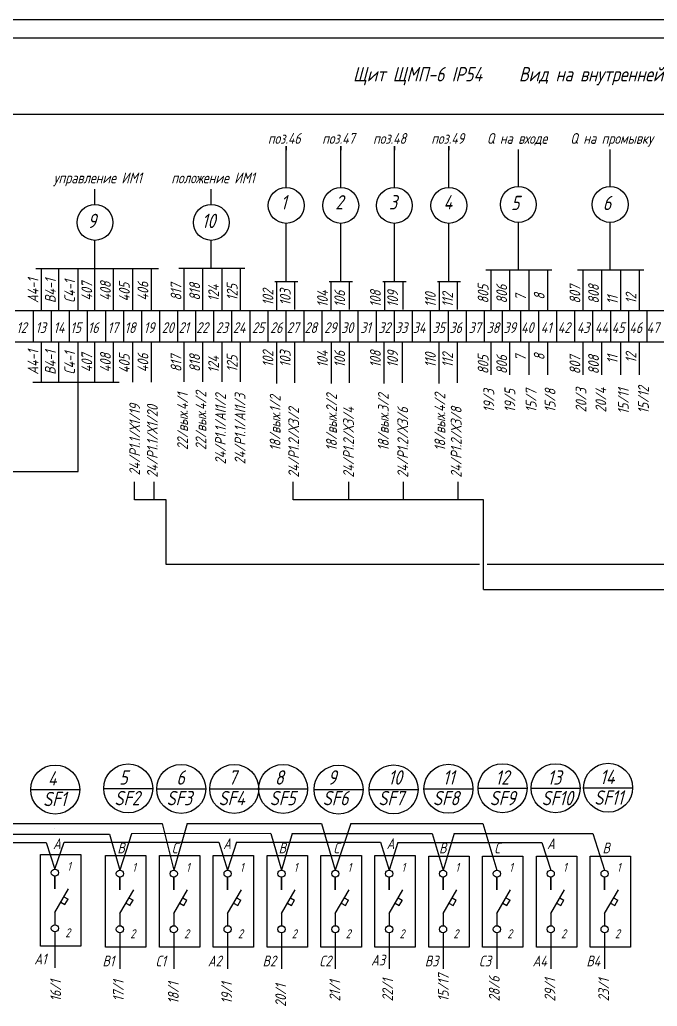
# Model space of a CAD drawing. Header units: millimetres. Extents: x 2155 to 4370, y 1157 to 1761.
# Drawn here: x 3701.7 to 3879.3, y 1486.3 to 1761.2 of the extents above; entities that cross this region are included whole.
import ezdxf

# ---------------------------------------------------------------- set-up
doc = ezdxf.new("R2010")
doc.units = ezdxf.units.MM
doc.layers.add('АСУТП', color=7, linetype='Continuous')
doc.layers.add('ссылки', color=7, linetype='Continuous')
doc.styles.add('GOST тип А', font='GOST_A.TTF', dxfattribs={"oblique": 15})
doc.styles.add('ROMANC', font='GOST_A.TTF', dxfattribs={"oblique": 15, "height": 3})
doc.styles.get("Standard").update_dxf_attribs({"font": 'GOST_A.TTF', "width": 0.8, "oblique": 15, "height": 3})

msp = doc.modelspace()

# ---------------------------------------------------------------- linework, layer by layer
at = {"color": 7}
for p, q in [((4370.023, 1761.1508), (3529.023, 1761.1508)), ((3775.9618, 1725.8843), (3775.9618, 1724.8259)), ((3791.1443, 1725.8843), (3791.1443, 1724.8259)), ((3806.0915, 1725.8843), (3806.0915, 1724.8259)), ((3821.2741, 1725.8843), (3821.2741, 1724.8259)), ((3722.7015, 1691.8387, -124.479), (3722.7015, 1695.0396, -124.479)), ((3755.0967, 1691.8387, -124.479), (3755.0967, 1695.0396, -124.479)), ((3840.6218, 1691.4882, -124.479), (3840.6218, 1694.6138, -124.479)), ((3866.1939, 1691.4882, -124.479), (3866.1939, 1694.6138, -124.479)), ((3707.8346, 1680.1288, -124.479), (3707.8346, 1691.6766, -124.479)), ((3712.6718, 1680.1288, -124.479), (3712.6718, 1691.9187, -124.479)), ((3718.0366, 1680.1288, -124.479), (3718.0366, 1691.9187, -124.479)), ((3722.7015, 1680.1288, -124.479), (3722.7015, 1691.8387, -124.479)), ((3727.8846, 1680.1288, -124.479), (3727.8846, 1691.8387, -124.479)), ((3733.2405, 1680.1288, -124.479), (3733.2405, 1691.8387, -124.479)), ((3738.4236, 1680.1288, -124.479), (3738.4236, 1691.8387, -124.479)), ((3747.5539, 1680.1288, -124.479), (3747.5539, 1691.8387, -124.479)), ((3752.737, 1680.1288, -124.479), (3752.737, 1691.8387, -124.479)), ((3758.0929, 1680.1288, -124.479), (3758.0929, 1691.8387, -124.479)), ((3763.2761, 1680.1288, -124.479), (3763.2761, 1691.8387, -124.479)), ((3833.079, 1680.1288, -124.479), (3833.079, 1691.4129, -124.479)), ((3838.2622, 1680.1288, -124.479), (3838.2622, 1691.4129, -124.479)), ((3843.6181, 1680.1288, -124.479), (3843.6181, 1691.4129, -124.479)), ((3848.8012, 1680.1288, -124.479), (3848.8012, 1691.4129, -124.479)), ((3858.6511, 1680.1288, -124.479), (3858.6511, 1691.4129, -124.479)), ((3863.8342, 1680.1288, -124.479), (3863.8342, 1691.4129, -124.479)), ((3869.1901, 1680.1288, -124.479), (3869.1901, 1691.4129, -124.479)), ((3874.3733, 1680.1288, -124.479), (3874.3733, 1691.4129, -124.479)), ((3773.3413, 1680.2254, -124.479), (3773.3413, 1688.2356, -124.479)), ((3778.3934, 1680.3779, -248.958), (3778.3934, 1688.2356, -248.958)), ((3788.5239, 1680.2254, -124.479), (3788.5239, 1688.2356, -124.479)), ((3793.576, 1680.3779, -248.958), (3793.576, 1688.2356, -248.958)), ((3803.471, 1680.2254, -124.479), (3803.471, 1688.2356, -124.479)), ((3808.5231, 1680.3779, -248.958), (3808.5231, 1688.2356, -248.958)), ((3818.6536, 1680.2254, -124.479), (3818.6536, 1688.2356, -124.479)), ((3823.7057, 1680.3779, -248.958), (3823.7057, 1688.2356, -248.958)), ((3700.4529, 1680.1288, -124.479), (4047.791, 1680.1288, -124.479)), ((3705.479, 1680.1288, -124.479), (3705.479, 1671.3788, -124.479)), ((3705.479, 1680.1288, -124.479), (3705.479, 1671.3788, -124.479)), ((3705.479, 1680.1288, -124.479), (3705.479, 1671.3788, -124.479)), ((3705.479, 1680.1288, -124.479), (3705.479, 1671.3788, -124.479)), ((3710.5052, 1680.1288, -124.479), (3710.5052, 1671.3788, -124.479)), ((3710.5052, 1680.1288, -124.479), (3710.5052, 1671.3788, -124.479)), ((3710.5052, 1680.1288, -124.479), (3710.5052, 1671.3788, -124.479)), ((3710.5052, 1680.1288, -124.479), (3710.5052, 1671.3788, -124.479)), ((3710.5052, 1680.1288, -124.479), (3710.5052, 1671.3788, -124.479)), ((3715.5313, 1680.1288, -124.479), (3715.5313, 1671.3788, -124.479)), ((3720.5575, 1680.1288, -124.479), (3720.5575, 1671.3788, -124.479)), ((3725.5836, 1680.1288, -124.479), (3725.5836, 1671.3788, -124.479)), ((3725.5836, 1680.1288, -124.479), (3725.5836, 1671.3788, -124.479)), ((3730.6098, 1680.1288, -124.479), (3730.6098, 1671.3788, -124.479)), ((3730.6098, 1680.1288, -124.479), (3730.6098, 1671.3788, -124.479)), ((3730.6098, 1680.1288, -124.479), (3730.6098, 1671.3788, -124.479)), ((3730.6098, 1680.1288, -124.479), (3730.6098, 1671.3788, -124.479)), ((3735.6359, 1680.1288, -124.479), (3735.6359, 1671.3788, -124.479)), ((3735.6359, 1680.1288, -124.479), (3735.6359, 1671.3788, -124.479)), ((3735.6359, 1680.1288, -124.479), (3735.6359, 1671.3788, -124.479)), ((3735.6359, 1680.1288, -124.479), (3735.6359, 1671.3788, -124.479)), ((3740.6621, 1680.1288, -124.479), (3740.6621, 1671.3788, -124.479)), ((3740.6621, 1680.1288, -124.479), (3740.6621, 1671.3788, -124.479)), ((3740.6621, 1680.1288, -124.479), (3740.6621, 1671.3788, -124.479)), ((3740.6621, 1680.1288, -124.479), (3740.6621, 1671.3788, -124.479)), ((3740.6621, 1680.1288, -124.479), (3740.6621, 1671.3788, -124.479)), ((3745.6882, 1680.1288, -124.479), (3745.6882, 1671.3788, -124.479)), ((3750.7144, 1680.1288, -124.479), (3750.7144, 1671.3788, -124.479)), ((3755.7405, 1680.1288, -124.479), (3755.7405, 1671.3788, -124.479)), ((3755.7405, 1680.1288, -124.479), (3755.7405, 1671.3788, -124.479)), ((3760.7667, 1680.1288, -124.479), (3760.7667, 1671.3788, -124.479)), ((3760.7667, 1680.1288, -124.479), (3760.7667, 1671.3788, -124.479)), ((3760.7667, 1680.1288, -124.479), (3760.7667, 1671.3788, -124.479)), ((3760.7667, 1680.1288, -124.479), (3760.7667, 1671.3788, -124.479)), ((3765.7928, 1680.1288, -124.479), (3765.7928, 1671.3788, -124.479)), ((3765.7928, 1680.1288, -124.479), (3765.7928, 1671.3788, -124.479)), ((3765.7928, 1680.1288, -124.479), (3765.7928, 1671.3788, -124.479)), ((3765.7928, 1680.1288, -124.479), (3765.7928, 1671.3788, -124.479)), ((3770.819, 1680.1288, -124.479), (3770.819, 1671.3788, -124.479)), ((3770.819, 1680.1288, -124.479), (3770.819, 1671.3788, -124.479)), ((3770.819, 1680.1288, -124.479), (3770.819, 1671.3788, -124.479)), ((3770.819, 1680.1288, -124.479), (3770.819, 1671.3788, -124.479)), ((3770.819, 1680.1288, -124.479), (3770.819, 1671.3788, -124.479)), ((3775.8451, 1680.1288, -124.479), (3775.8451, 1671.3788, -124.479)), ((3780.8713, 1680.1288, -124.479), (3780.8713, 1671.3788, -124.479)), ((3785.8974, 1680.1288, -124.479), (3785.8974, 1671.3788, -124.479)), ((3785.8974, 1680.1288, -124.479), (3785.8974, 1671.3788, -124.479)), ((3790.9236, 1680.1288, -124.479), (3790.9236, 1671.3788, -124.479)), ((3790.9236, 1680.1288, -124.479), (3790.9236, 1671.3788, -124.479)), ((3790.9236, 1680.1288, -124.479), (3790.9236, 1671.3788, -124.479)), ((3790.9236, 1680.1288, -124.479), (3790.9236, 1671.3788, -124.479)), ((3795.9497, 1680.1288, -124.479), (3795.9497, 1671.3788, -124.479)), ((3795.9497, 1680.1288, -124.479), (3795.9497, 1671.3788, -124.479)), ((3795.9497, 1680.1288, -124.479), (3795.9497, 1671.3788, -124.479)), ((3795.9497, 1680.1288, -124.479), (3795.9497, 1671.3788, -124.479)), ((3800.9759, 1680.1288, -124.479), (3800.9759, 1671.3788, -124.479)), ((3800.9759, 1680.1288, -124.479), (3800.9759, 1671.3788, -124.479)), ((3800.9759, 1680.1288, -124.479), (3800.9759, 1671.3788, -124.479)), ((3800.9759, 1680.1288, -124.479), (3800.9759, 1671.3788, -124.479)), ((3800.9759, 1680.1288, -124.479), (3800.9759, 1671.3788, -124.479)), ((3806.002, 1680.1288, -124.479), (3806.002, 1671.3788, -124.479)), ((3811.0282, 1680.1288, -124.479), (3811.0282, 1671.3788, -124.479)), ((3816.0543, 1680.1288, -124.479), (3816.0543, 1671.3788, -124.479)), ((3816.0543, 1680.1288, -124.479), (3816.0543, 1671.3788, -124.479)), ((3821.0805, 1680.1288, -124.479), (3821.0805, 1671.3788, -124.479)), ((3821.0805, 1680.1288, -124.479), (3821.0805, 1671.3788, -124.479)), ((3821.0805, 1680.1288, -124.479), (3821.0805, 1671.3788, -124.479)), ((3821.0805, 1680.1288, -124.479), (3821.0805, 1671.3788, -124.479)), ((3826.1066, 1680.1288, -124.479), (3826.1066, 1671.3788, -124.479)), ((3826.1066, 1680.1288, -124.479), (3826.1066, 1671.3788, -124.479)), ((3826.1066, 1680.1288, -124.479), (3826.1066, 1671.3788, -124.479)), ((3826.1066, 1680.1288, -124.479), (3826.1066, 1671.3788, -124.479)), ((3831.1328, 1680.1288, -124.479), (3831.1328, 1671.3788, -124.479)), ((3831.1328, 1680.1288, -124.479), (3831.1328, 1671.3788, -124.479)), ((3831.1328, 1680.1288, -124.479), (3831.1328, 1671.3788, -124.479)), ((3831.1328, 1680.1288, -124.479), (3831.1328, 1671.3788, -124.479)), ((3831.1328, 1680.1288, -124.479), (3831.1328, 1671.3788, -124.479)), ((3836.1589, 1680.1288, -124.479), (3836.1589, 1671.3788, -124.479)), ((3841.1851, 1680.1288, -124.479), (3841.1851, 1671.3788, -124.479)), ((3846.2112, 1680.1288, -124.479), (3846.2112, 1671.3788, -124.479)), ((3846.2112, 1680.1288, -124.479), (3846.2112, 1671.3788, -124.479)), ((3851.2374, 1680.1288, -124.479), (3851.2374, 1671.3788, -124.479)), ((3851.2374, 1680.1288, -124.479), (3851.2374, 1671.3788, -124.479)), ((3851.2374, 1680.1288, -124.479), (3851.2374, 1671.3788, -124.479)), ((3851.2374, 1680.1288, -124.479), (3851.2374, 1671.3788, -124.479)), ((3856.2635, 1680.1288, -124.479), (3856.2635, 1671.3788, -124.479)), ((3856.2635, 1680.1288, -124.479), (3856.2635, 1671.3788, -124.479)), ((3856.2635, 1680.1288, -124.479), (3856.2635, 1671.3788, -124.479)), ((3856.2635, 1680.1288, -124.479), (3856.2635, 1671.3788, -124.479)), ((3861.2897, 1680.1288, -124.479), (3861.2897, 1671.3788, -124.479)), ((3861.2897, 1680.1288, -124.479), (3861.2897, 1671.3788, -124.479)), ((3861.2897, 1680.1288, -124.479), (3861.2897, 1671.3788, -124.479)), ((3861.2897, 1680.1288, -124.479), (3861.2897, 1671.3788, -124.479)), ((3861.2897, 1680.1288, -124.479), (3861.2897, 1671.3788, -124.479)), ((3866.3158, 1680.1288, -124.479), (3866.3158, 1671.3788, -124.479)), ((3871.342, 1680.1288, -124.479), (3871.342, 1671.3788, -124.479)), ((3876.3681, 1680.1288, -124.479), (3876.3681, 1671.3788, -124.479)), ((3876.3681, 1680.1288, -124.479), (3876.3681, 1671.3788, -124.479)), ((3700.4529, 1671.3788, -124.479), (4047.791, 1671.3788, -124.479)), ((3707.8346, 1660.1584, -124.479), (3707.8346, 1671.2803, -124.479)), ((3712.6718, 1660.1584, -124.479), (3712.6718, 1671.5225, -124.479)), ((3718.0366, 1660.1871, -124.479), (3718.0366, 1671.4712, -124.479)), ((3722.7015, 1660.1584, -124.479), (3722.7015, 1671.4425, -124.479)), ((3727.8846, 1660.1584, -124.479), (3727.8846, 1671.4425, -124.479)), ((3733.2405, 1660.1584, -124.479), (3733.2405, 1671.4425, -124.479)), ((3738.4236, 1660.1584, -124.479), (3738.4236, 1671.4425, -124.479)), ((3747.5539, 1660.2349, -124.479), (3747.5539, 1671.3788, -124.479)), ((3752.737, 1660.2349, -124.479), (3752.737, 1671.3788, -124.479)), ((3758.0929, 1660.2349, -124.479), (3758.0929, 1671.3788, -124.479)), ((3763.2761, 1660.2349, -124.479), (3763.2761, 1671.3788, -124.479)), ((3773.3413, 1659.8003, -124.479), (3773.3413, 1671.3788, -124.479)), ((3778.3934, 1659.9528, -248.958), (3778.3934, 1671.3788, -248.958)), ((3788.5327, 1659.8003, -124.479), (3788.5327, 1671.3788, -124.479)), ((3793.5847, 1659.9528, -248.958), (3793.5847, 1671.3788, -248.958)), ((3803.2694, 1659.8003, -124.479), (3803.2694, 1671.3788, -124.479)), ((3808.3215, 1659.9528, -248.958), (3808.3215, 1671.3788, -248.958)), ((3818.5813, 1659.8003, -124.479), (3818.5813, 1671.3788, -124.479)), ((3823.6334, 1659.9528, -248.958), (3823.6334, 1671.3788, -248.958)), ((3833.079, 1662.2339, -124.479), (3833.079, 1671.5189, -124.479)), ((3838.2622, 1662.2339, -124.479), (3838.2622, 1671.5189, -124.479)), ((3843.6181, 1662.2339, -124.479), (3843.6181, 1671.5189, -124.479)), ((3848.8012, 1662.2339, -124.479), (3848.8012, 1671.5189, -124.479)), ((3858.6511, 1662.2339, -124.479), (3858.6511, 1671.5189, -124.479)), ((3863.8342, 1662.2339, -124.479), (3863.8342, 1671.5189, -124.479)), ((3869.1901, 1662.2339, -124.479), (3869.1901, 1671.5189, -124.479)), ((3874.3733, 1662.2339, -124.479), (3874.3733, 1671.5189, -124.479)), ((3733.705, 1627.43), (3733.705, 1632.3733)), ((3739.1614, 1627.43), (3739.1614, 1632.3733)), ((3777.9301, 1627.43), (3777.9301, 1632.3733)), ((3793.3787, 1627.43), (3793.3787, 1632.3733)), ((3808.6292, 1627.43), (3808.6292, 1632.3733)), ((3823.8796, 1627.43), (3823.8796, 1632.3733)), ((3742.5313, 1627.43), (3733.705, 1627.43)), ((3698.1321, 1537.1747), (3720.0577, 1537.1747)), ((3720.0577, 1537.1747), (3741.3893, 1537.1747)), ((3741.3893, 1537.1747, -124.479), (3744.6436, 1524.2392, -124.479)), ((3748.3375, 1537.1747, -124.479), (3744.6436, 1524.2392, -124.479)), ((3748.3375, 1537.1747), (3785.8216, 1537.1747)), ((3785.8216, 1537.1747, -124.479), (3789.6436, 1524.2392, -124.479)), ((3793.9783, 1537.1747, -124.479), (3789.6436, 1524.2392, -124.479)), ((3793.9783, 1537.1747), (3830.731, 1537.1747)), ((3830.731, 1537.1747, -124.479), (3834.6436, 1524.2392, -124.479)), ((3691.2189, 1534.2195), (3704.5033, 1534.2195)), ((3704.5033, 1534.2195), (3726.736, 1534.2195)), ((3711.5271, 1535.7635, -124.479), (3711.5271, 1535.7635, -124.479)), ((3726.736, 1534.2195, -124.479), (3729.6436, 1524.2392, -124.479)), ((3732.8626, 1534.3768, -124.479), (3729.6436, 1524.2392, -124.479)), ((3771.6436, 1534.3927, -124.479), (3732.8626, 1534.3768, -4.8305)), ((3771.6436, 1534.3927, -124.479), (3774.6436, 1524.2392, -124.479)), ((3777.6436, 1534.3927, -124.479), (3774.6436, 1524.2392, -124.479)), ((3777.6436, 1534.3927, -124.479), (3786.6436, 1534.3927, -124.479)), ((3786.6436, 1534.3927, -124.479), (3816.5725, 1534.3927, -124.479)), ((3816.5725, 1534.3927, -124.479), (3819.6436, 1524.2392, -124.479)), ((3822.7148, 1534.3927, -124.479), (3819.6436, 1524.2392, -124.479)), ((3822.7148, 1534.3927, -124.479), (3825.8202, 1534.3927, -124.479)), ((3825.8202, 1534.3927, -124.479), (3861.3994, 1534.4563, -124.479)), ((3861.3994, 1534.4563, -124.479), (3864.6436, 1524.2392, -124.479)), ((3683.7962, 1531.8827), (3709.0669, 1531.8827)), ((3709.0669, 1531.8827), (3711.5271, 1524.5135, -124.479)), ((3711.5271, 1524.5135, -124.479), (3714.1093, 1531.9979)), ((3714.1093, 1531.9979), (3720.1042, 1531.9979)), ((3720.1042, 1531.9979), (3757.1801, 1531.9979)), ((3757.1801, 1531.9979, -124.479), (3759.6436, 1524.2392, -124.479)), ((3762.1072, 1531.9979, -124.479), (3759.6436, 1524.2392, -124.479)), ((3762.1072, 1531.9979), (3802.1801, 1531.9979)), ((3802.1801, 1531.9979, -124.479), (3804.6436, 1524.2392, -124.479)), ((3807.0848, 1531.9273, -124.479), (3804.6436, 1524.2392, -124.479)), ((3807.0848, 1531.9273), (3847.2025, 1531.9273)), ((3847.2025, 1531.9273, -124.479), (3849.6436, 1524.2392, -124.479))]:
    msp.add_line(p, q, dxfattribs=at)
at = {"color": 7, "lineweight": 30}
for p, q in [((3549.023, 1756.1508), (4365.023, 1756.1508)), ((3775.9618, 1714.4175), (3775.9618, 1725.8843)), ((3791.1443, 1714.4175), (3791.1443, 1725.8843)), ((3806.0915, 1714.4175), (3806.0915, 1725.8843)), ((3821.2741, 1714.4175), (3821.2741, 1725.8843)), ((3840.6218, 1714.7295, -124.479), (3840.6218, 1724.9766, -124.479)), ((3866.1939, 1714.7295, -124.479), (3866.1939, 1724.9766, -124.479)), ((3722.7015, 1709.732, -124.479), (3722.7015, 1713.982, -124.479)), ((3755.0967, 1709.732, -124.479), (3755.0967, 1713.982, -124.479)), ((3775.9618, 1688.2356), (3775.9618, 1704.4175)), ((3791.1443, 1688.2356), (3791.1443, 1704.4175)), ((3806.0915, 1688.2356), (3806.0915, 1704.4175)), ((3821.2741, 1688.2356), (3821.2741, 1704.4175)), ((3840.6218, 1696.574, -124.479), (3840.6218, 1704.6852, -124.479)), ((3866.1939, 1696.574, -124.479), (3866.1939, 1704.6852, -124.479)), ((3722.7015, 1696.574, -124.479), (3722.7015, 1699.6877, -124.479)), ((3755.0967, 1696.574, -124.479), (3755.0967, 1699.6877, -124.479)), ((3722.7015, 1691.8003, -124.479), (3722.7015, 1696.574, -124.479)), ((3755.0967, 1691.8003, -124.479), (3755.0967, 1696.574, -124.479)), ((3840.6218, 1691.4882, -124.479), (3840.6218, 1696.574, -124.479)), ((3866.1939, 1691.4882, -124.479), (3866.1939, 1696.574, -124.479)), ((3722.7015, 1691.8387, -124.479), (3722.7015, 1695.0396, -124.479)), ((3755.0967, 1691.8387, -124.479), (3755.0967, 1695.0396, -124.479)), ((3840.6218, 1691.4882, -124.479), (3840.6218, 1694.6138, -124.479)), ((3866.1939, 1691.4882, -124.479), (3866.1939, 1694.6138, -124.479)), ((3706.2356, 1691.8003, -124.479), (3740.4043, 1691.8003, -124.479)), ((3746.0194, 1691.914), (3764.462, 1691.914)), ((3831.5446, 1691.4882), (3849.9871, 1691.4882)), ((3857.1166, 1691.4882), (3875.5592, 1691.4882)), ((3772.7498, 1688.2356), (3779.2162, 1688.2356)), ((3787.9324, 1688.2356), (3794.3987, 1688.2356)), ((3802.8795, 1688.2356), (3809.3459, 1688.2356)), ((3818.0621, 1688.2356), (3824.5284, 1688.2356)), ((3705.3514, 1660.1871), (3729.4792, 1660.1871)), ((3718.0366, 1635.3317, -124.479), (3718.0366, 1660.1871, -124.479)), ((3660.2532, 1635.3317), (3718.0366, 1635.3317)), ((3742.5313, 1609.3804), (3742.5313, 1627.43)), ((3830.8854, 1627.43), (3777.9301, 1627.43)), ((3830.8854, 1602.4358), (3830.8854, 1627.43)), ((3829.768, 1609.3804), (3742.5313, 1609.3804)), ((3943.9826, 1609.3804), (3831.961, 1609.3804)), ((3830.8854, 1602.4358), (4163.8228, 1602.4358))]:
    msp.add_line(p, q, dxfattribs=at)
at = {"color": 7, "linetype": 'Continuous'}
for p, q in [((3704.7848, 1546.6709), (3718.4348, 1546.6709)), ((3725.1237, 1546.9987), (3738.7737, 1546.9987)), ((3739.8858, 1546.8348), (3753.5358, 1546.8348)), ((3754.648, 1546.8348), (3768.298, 1546.8348)), ((3768.2619, 1546.8348), (3781.9119, 1546.8348)), ((3783.723, 1546.6671), (3797.373, 1546.6671)), ((3799.0652, 1546.722), (3812.7152, 1546.722)), ((3814.3194, 1546.8859), (3827.9694, 1546.8859)), ((3829.4095, 1547.0498), (3843.0595, 1547.0498)), ((3844.1716, 1547.0498), (3857.8216, 1547.0498)), ((3858.8048, 1547.1994), (3872.4548, 1547.1994)), ((3711.5271, 1519.0135, -124.479), (3711.5271, 1522.5135, -124.479)), ((3711.5271, 1522.5135, -124.479), (3711.5271, 1519.0135, -124.479)), ((3711.5271, 1522.5135, -124.479), (3711.5271, 1519.0135, -124.479)), ((3711.5271, 1522.5135, -124.479), (3711.5271, 1519.0135, -124.479)), ((3711.5271, 1522.5135, -124.479), (3711.5271, 1519.0135, -124.479)), ((3729.6436, 1522.2392, -124.479), (3729.6436, 1518.7392, -124.479)), ((3729.6436, 1522.2392, -124.479), (3729.6436, 1518.7392, -124.479)), ((3729.6436, 1522.2392, -124.479), (3729.6436, 1518.7392, -124.479)), ((3729.6436, 1522.2392, -124.479), (3729.6436, 1518.7392, -124.479)), ((3729.6436, 1518.7392, -124.479), (3729.6436, 1522.2392, -124.479)), ((3744.6436, 1522.2392, -124.479), (3744.6436, 1518.7392, -124.479)), ((3744.6436, 1522.2392, -124.479), (3744.6436, 1518.7392, -124.479)), ((3744.6436, 1522.2392, -124.479), (3744.6436, 1518.7392, -124.479)), ((3744.6436, 1522.2392, -124.479), (3744.6436, 1518.7392, -124.479)), ((3744.6436, 1518.7392, -124.479), (3744.6436, 1522.2392, -124.479)), ((3759.6436, 1522.2392, -124.479), (3759.6436, 1518.7392, -124.479)), ((3759.6436, 1522.2392, -124.479), (3759.6436, 1518.7392, -124.479)), ((3759.6436, 1522.2392, -124.479), (3759.6436, 1518.7392, -124.479)), ((3759.6436, 1522.2392, -124.479), (3759.6436, 1518.7392, -124.479)), ((3759.6436, 1518.7392, -124.479), (3759.6436, 1522.2392, -124.479)), ((3774.6436, 1522.2392, -124.479), (3774.6436, 1518.7392, -124.479)), ((3774.6436, 1522.2392, -124.479), (3774.6436, 1518.7392, -124.479)), ((3774.6436, 1522.2392, -124.479), (3774.6436, 1518.7392, -124.479)), ((3774.6436, 1522.2392, -124.479), (3774.6436, 1518.7392, -124.479)), ((3774.6436, 1518.7392, -124.479), (3774.6436, 1522.2392, -124.479)), ((3789.6436, 1522.2392, -124.479), (3789.6436, 1518.7392, -124.479)), ((3789.6436, 1522.2392, -124.479), (3789.6436, 1518.7392, -124.479)), ((3789.6436, 1522.2392, -124.479), (3789.6436, 1518.7392, -124.479)), ((3789.6436, 1522.2392, -124.479), (3789.6436, 1518.7392, -124.479)), ((3789.6436, 1518.7392, -124.479), (3789.6436, 1522.2392, -124.479)), ((3804.6436, 1522.2392, -124.479), (3804.6436, 1518.7392, -124.479)), ((3804.6436, 1522.2392, -124.479), (3804.6436, 1518.7392, -124.479)), ((3804.6436, 1522.2392, -124.479), (3804.6436, 1518.7392, -124.479)), ((3804.6436, 1522.2392, -124.479), (3804.6436, 1518.7392, -124.479)), ((3804.6436, 1518.7392, -124.479), (3804.6436, 1522.2392, -124.479)), ((3819.6436, 1522.2392, -124.479), (3819.6436, 1518.7392, -124.479)), ((3819.6436, 1522.2392, -124.479), (3819.6436, 1518.7392, -124.479)), ((3819.6436, 1522.2392, -124.479), (3819.6436, 1518.7392, -124.479)), ((3819.6436, 1522.2392, -124.479), (3819.6436, 1518.7392, -124.479)), ((3819.6436, 1518.7392, -124.479), (3819.6436, 1522.2392, -124.479)), ((3834.6436, 1522.2392, -124.479), (3834.6436, 1518.7392, -124.479)), ((3834.6436, 1522.2392, -124.479), (3834.6436, 1518.7392, -124.479)), ((3834.6436, 1522.2392, -124.479), (3834.6436, 1518.7392, -124.479)), ((3834.6436, 1522.2392, -124.479), (3834.6436, 1518.7392, -124.479)), ((3834.6436, 1518.7392, -124.479), (3834.6436, 1522.2392, -124.479)), ((3849.6436, 1522.2392, -124.479), (3849.6436, 1518.7392, -124.479)), ((3849.6436, 1522.2392, -124.479), (3849.6436, 1518.7392, -124.479)), ((3849.6436, 1522.2392, -124.479), (3849.6436, 1518.7392, -124.479)), ((3849.6436, 1522.2392, -124.479), (3849.6436, 1518.7392, -124.479)), ((3849.6436, 1518.7392, -124.479), (3849.6436, 1522.2392, -124.479)), ((3864.6436, 1522.2392, -124.479), (3864.6436, 1518.7392, -124.479)), ((3864.6436, 1522.2392, -124.479), (3864.6436, 1518.7392, -124.479)), ((3864.6436, 1522.2392, -124.479), (3864.6436, 1518.7392, -124.479)), ((3864.6436, 1522.2392, -124.479), (3864.6436, 1518.7392, -124.479)), ((3864.6436, 1518.7392, -124.479), (3864.6436, 1522.2392, -124.479)), ((3711.5275, 1512.4501, -124.479), (3715.3602, 1519.032, -124.479)), ((3729.644, 1512.1758, -124.479), (3733.4767, 1518.7578, -124.479)), ((3744.644, 1512.1758, -124.479), (3748.4767, 1518.7578, -124.479)), ((3759.644, 1512.1758, -124.479), (3763.4767, 1518.7578, -124.479)), ((3774.644, 1512.1758, -124.479), (3778.4767, 1518.7578, -124.479)), ((3789.644, 1512.1758, -124.479), (3793.4767, 1518.7578, -124.479)), ((3804.644, 1512.1758, -124.479), (3808.4767, 1518.7578, -124.479)), ((3819.644, 1512.1758, -124.479), (3823.4767, 1518.7578, -124.479)), ((3834.644, 1512.1758, -124.479), (3838.4767, 1518.7578, -124.479)), ((3849.644, 1512.1758, -124.479), (3853.4767, 1518.7578, -124.479)), ((3864.644, 1512.1758, -124.479), (3868.4767, 1518.7578, -124.479)), ((3713.1725, 1515.3323, -124.479), (3714.3393, 1514.6596, -124.479)), ((3714.0339, 1516.7997, -124.479), (3715.187, 1516.1348, -124.479)), ((3714.3348, 1514.6832, -124.479), (3715.1962, 1516.1506, -124.479)), ((3731.289, 1515.058, -124.479), (3732.4558, 1514.3853, -124.479)), ((3732.1504, 1516.5254, -124.479), (3733.3035, 1515.8605, -124.479)), ((3732.4513, 1514.409, -124.479), (3733.3127, 1515.8763, -124.479)), ((3746.289, 1515.058, -124.479), (3747.4558, 1514.3853, -124.479)), ((3747.1504, 1516.5254, -124.479), (3748.3035, 1515.8605, -124.479)), ((3747.4513, 1514.409, -124.479), (3748.3127, 1515.8763, -124.479)), ((3761.289, 1515.058, -124.479), (3762.4558, 1514.3853, -124.479)), ((3762.1504, 1516.5254, -124.479), (3763.3035, 1515.8605, -124.479)), ((3762.4513, 1514.409, -124.479), (3763.3127, 1515.8763, -124.479)), ((3776.289, 1515.058, -124.479), (3777.4558, 1514.3853, -124.479)), ((3777.1504, 1516.5254, -124.479), (3778.3035, 1515.8605, -124.479)), ((3777.4513, 1514.409, -124.479), (3778.3127, 1515.8763, -124.479)), ((3791.289, 1515.058, -124.479), (3792.4558, 1514.3853, -124.479)), ((3792.1504, 1516.5254, -124.479), (3793.3035, 1515.8605, -124.479)), ((3792.4513, 1514.409, -124.479), (3793.3127, 1515.8763, -124.479)), ((3806.289, 1515.058, -124.479), (3807.4558, 1514.3853, -124.479)), ((3807.1504, 1516.5254, -124.479), (3808.3035, 1515.8605, -124.479)), ((3807.4513, 1514.409, -124.479), (3808.3127, 1515.8763, -124.479)), ((3821.289, 1515.058, -124.479), (3822.4558, 1514.3853, -124.479)), ((3822.1504, 1516.5254, -124.479), (3823.3035, 1515.8605, -124.479)), ((3822.4513, 1514.409, -124.479), (3823.3127, 1515.8763, -124.479)), ((3836.289, 1515.058, -124.479), (3837.4558, 1514.3853, -124.479)), ((3837.1504, 1516.5254, -124.479), (3838.3035, 1515.8605, -124.479)), ((3837.4513, 1514.409, -124.479), (3838.3127, 1515.8763, -124.479)), ((3851.289, 1515.058, -124.479), (3852.4558, 1514.3853, -124.479)), ((3852.1504, 1516.5254, -124.479), (3853.3035, 1515.8605, -124.479)), ((3852.4513, 1514.409, -124.479), (3853.3127, 1515.8763, -124.479)), ((3866.289, 1515.058, -124.479), (3867.4558, 1514.3853, -124.479)), ((3867.1504, 1516.5254, -124.479), (3868.3035, 1515.8605, -124.479)), ((3867.4513, 1514.409, -124.479), (3868.3127, 1515.8763, -124.479)), ((3711.5271, 1512.4483, -124.479), (3711.5271, 1509.0135, -124.479)), ((3711.5271, 1512.4483, -124.479), (3711.5271, 1509.0135, -124.479)), ((3711.5271, 1512.4483, -124.479), (3711.5271, 1509.0135, -124.479)), ((3711.5271, 1512.4483, -124.479), (3711.5271, 1509.0135, -124.479)), ((3729.6436, 1512.174, -124.479), (3729.6436, 1508.7392, -124.479)), ((3729.6436, 1512.174, -124.479), (3729.6436, 1508.7392, -124.479)), ((3729.6436, 1512.174, -124.479), (3729.6436, 1508.7392, -124.479)), ((3729.6436, 1512.174, -124.479), (3729.6436, 1508.7392, -124.479)), ((3744.6436, 1512.174, -124.479), (3744.6436, 1508.7392, -124.479)), ((3744.6436, 1512.174, -124.479), (3744.6436, 1508.7392, -124.479)), ((3744.6436, 1512.174, -124.479), (3744.6436, 1508.7392, -124.479)), ((3744.6436, 1512.174, -124.479), (3744.6436, 1508.7392, -124.479)), ((3759.6436, 1512.174, -124.479), (3759.6436, 1508.7392, -124.479)), ((3759.6436, 1512.174, -124.479), (3759.6436, 1508.7392, -124.479)), ((3759.6436, 1512.174, -124.479), (3759.6436, 1508.7392, -124.479)), ((3759.6436, 1512.174, -124.479), (3759.6436, 1508.7392, -124.479)), ((3774.6436, 1512.174, -124.479), (3774.6436, 1508.7392, -124.479)), ((3774.6436, 1512.174, -124.479), (3774.6436, 1508.7392, -124.479)), ((3774.6436, 1512.174, -124.479), (3774.6436, 1508.7392, -124.479)), ((3774.6436, 1512.174, -124.479), (3774.6436, 1508.7392, -124.479)), ((3789.6436, 1512.174, -124.479), (3789.6436, 1508.7392, -124.479)), ((3789.6436, 1512.174, -124.479), (3789.6436, 1508.7392, -124.479)), ((3789.6436, 1512.174, -124.479), (3789.6436, 1508.7392, -124.479)), ((3789.6436, 1512.174, -124.479), (3789.6436, 1508.7392, -124.479)), ((3804.6436, 1512.174, -124.479), (3804.6436, 1508.7392, -124.479)), ((3804.6436, 1512.174, -124.479), (3804.6436, 1508.7392, -124.479)), ((3804.6436, 1512.174, -124.479), (3804.6436, 1508.7392, -124.479)), ((3804.6436, 1512.174, -124.479), (3804.6436, 1508.7392, -124.479)), ((3819.6436, 1512.174, -124.479), (3819.6436, 1508.7392, -124.479)), ((3819.6436, 1512.174, -124.479), (3819.6436, 1508.7392, -124.479)), ((3819.6436, 1512.174, -124.479), (3819.6436, 1508.7392, -124.479)), ((3819.6436, 1512.174, -124.479), (3819.6436, 1508.7392, -124.479)), ((3834.6436, 1512.174, -124.479), (3834.6436, 1508.7392, -124.479)), ((3834.6436, 1512.174, -124.479), (3834.6436, 1508.7392, -124.479)), ((3834.6436, 1512.174, -124.479), (3834.6436, 1508.7392, -124.479)), ((3834.6436, 1512.174, -124.479), (3834.6436, 1508.7392, -124.479)), ((3849.6436, 1512.174, -124.479), (3849.6436, 1508.7392, -124.479)), ((3849.6436, 1512.174, -124.479), (3849.6436, 1508.7392, -124.479)), ((3849.6436, 1512.174, -124.479), (3849.6436, 1508.7392, -124.479)), ((3849.6436, 1512.174, -124.479), (3849.6436, 1508.7392, -124.479)), ((3864.6436, 1512.174, -124.479), (3864.6436, 1508.7392, -124.479)), ((3864.6436, 1512.174, -124.479), (3864.6436, 1508.7392, -124.479)), ((3864.6436, 1512.174, -124.479), (3864.6436, 1508.7392, -124.479)), ((3864.6436, 1512.174, -124.479), (3864.6436, 1508.7392, -124.479)), ((3711.5271, 1507.0135, -124.479), (3711.5271, 1497.0341, -124.479)), ((3729.6436, 1506.7392, -124.479), (3729.6436, 1496.7598, -124.479)), ((3744.6436, 1506.7392, -124.479), (3744.6436, 1496.7598, -124.479)), ((3759.6436, 1506.7392, -124.479), (3759.6436, 1496.7598, -124.479)), ((3774.6436, 1506.7392, -124.479), (3774.6436, 1496.7598, -124.479)), ((3789.6436, 1506.7392, -124.479), (3789.6436, 1496.7598, -124.479)), ((3804.6436, 1506.7392, -124.479), (3804.6436, 1496.7598, -124.479)), ((3819.6436, 1506.7392, -124.479), (3819.6436, 1496.7598, -124.479)), ((3834.6436, 1506.7392, -124.479), (3834.6436, 1496.7598, -124.479)), ((3849.6436, 1506.7392, -124.479), (3849.6436, 1496.7598, -124.479)), ((3864.6436, 1506.7392, -124.479), (3864.6436, 1496.7598, -124.479))]:
    msp.add_line(p, q, dxfattribs=at)
at = {"color": 7, "linetype": 'Continuous', "lineweight": 30}
for p, q in [((3707.5271, 1528.5729, -124.479), (3718.7771, 1528.5729, -124.479)), ((3707.5271, 1503.0135, -124.479), (3707.5271, 1528.5729, -124.479)), ((3718.7771, 1528.5729, -124.479), (3718.7771, 1503.0135, -124.479)), ((3725.6436, 1502.7392, -124.479), (3725.6436, 1528.2986, -124.479)), ((3725.6436, 1528.2986, -124.479), (3736.8936, 1528.2986, -124.479)), ((3736.8936, 1528.2986, -124.479), (3736.8936, 1502.7392, -124.479)), ((3740.6436, 1502.7392, -124.479), (3740.6436, 1528.2986, -124.479)), ((3740.6436, 1528.2986, -124.479), (3751.8936, 1528.2986, -124.479)), ((3751.8936, 1528.2986, -124.479), (3751.8936, 1502.7392, -124.479)), ((3755.6436, 1502.7392, -124.479), (3755.6436, 1528.2986, -124.479)), ((3755.6436, 1528.2986, -124.479), (3766.8936, 1528.2986, -124.479)), ((3766.8936, 1528.2986, -124.479), (3766.8936, 1502.7392, -124.479)), ((3770.6436, 1502.7392, -124.479), (3770.6436, 1528.2986, -124.479)), ((3770.6436, 1528.2986, -124.479), (3781.8936, 1528.2986, -124.479)), ((3781.8936, 1528.2986, -124.479), (3781.8936, 1502.7392, -124.479)), ((3785.6436, 1502.7392, -124.479), (3785.6436, 1528.2986, -124.479)), ((3785.6436, 1528.2986, -124.479), (3796.8936, 1528.2986, -124.479)), ((3796.8936, 1528.2986, -124.479), (3796.8936, 1502.7392, -124.479)), ((3800.6436, 1502.7392, -124.479), (3800.6436, 1528.2986, -124.479)), ((3800.6436, 1528.2986, -124.479), (3811.8936, 1528.2986, -124.479)), ((3811.8936, 1528.2986, -124.479), (3811.8936, 1502.7392, -124.479)), ((3815.6436, 1502.7392, -124.479), (3815.6436, 1528.0983, -124.479)), ((3815.6436, 1528.0983, -124.479), (3826.8936, 1528.0983, -124.479)), ((3826.8936, 1528.0983, -124.479), (3826.8936, 1502.7392, -124.479)), ((3830.6436, 1502.7392, -124.479), (3830.6436, 1528.0983, -124.479)), ((3830.6436, 1528.0983, -124.479), (3841.8936, 1528.0983, -124.479)), ((3841.8936, 1528.0983, -124.479), (3841.8936, 1502.7392, -124.479)), ((3845.6436, 1502.7392, -124.479), (3845.6436, 1528.0983, -124.479)), ((3845.6436, 1528.0983, -124.479), (3856.8936, 1528.0983, -124.479)), ((3856.8936, 1528.0983, -124.479), (3856.8936, 1502.7392, -124.479)), ((3860.6436, 1502.7392, -124.479), (3860.6436, 1528.0983, -124.479)), ((3860.6436, 1528.0983, -124.479), (3871.8936, 1528.0983, -124.479)), ((3871.8936, 1528.0983, -124.479), (3871.8936, 1502.7392, -124.479)), ((3718.7771, 1503.0135, -124.479), (3707.5271, 1503.0135, -124.479)), ((3736.8936, 1502.7392, -124.479), (3725.6436, 1502.7392, -124.479)), ((3751.8936, 1502.7392, -124.479), (3740.6436, 1502.7392, -124.479)), ((3766.8936, 1502.7392, -124.479), (3755.6436, 1502.7392, -124.479)), ((3781.8936, 1502.7392, -124.479), (3770.6436, 1502.7392, -124.479)), ((3796.8936, 1502.7392, -124.479), (3785.6436, 1502.7392, -124.479)), ((3811.8936, 1502.7392, -124.479), (3800.6436, 1502.7392, -124.479)), ((3826.8936, 1502.7392, -124.479), (3815.6436, 1502.7392, -124.479)), ((3841.8936, 1502.7392, -124.479), (3830.6436, 1502.7392, -124.479)), ((3856.8936, 1502.7392, -124.479), (3845.6436, 1502.7392, -124.479)), ((3871.8936, 1502.7392, -124.479), (3860.6436, 1502.7392, -124.479))]:
    msp.add_line(p, q, dxfattribs=at)
at = {"color": 7, "lineweight": 30}
for centre in [(3775.9618, 1709.4175), (3791.1443, 1709.4175), (3806.0915, 1709.4175), (3821.2741, 1709.4175), (3840.6218, 1709.6852, -124.479), (3866.1939, 1709.6852, -124.479), (3722.7015, 1704.6877, -124.479), (3755.0967, 1704.6877, -124.479)]:
    msp.add_circle(centre, 5, dxfattribs=at)
at = {"color": 7, "linetype": 'Continuous'}
for centre, radius in [((3711.6098, 1546.6709), 6.825), ((3731.9487, 1546.9987), 6.825), ((3746.7108, 1546.8348), 6.825), ((3761.473, 1546.8348), 6.825), ((3775.0869, 1546.8348), 6.825), ((3790.548, 1546.6671), 6.825), ((3805.8902, 1546.722), 6.825), ((3821.1444, 1546.8859), 6.825), ((3836.2345, 1547.0498), 6.825), ((3850.9966, 1547.0498), 6.825), ((3865.6298, 1547.1994), 6.825), ((3711.5271, 1523.5135, -124.479), 1), ((3729.6436, 1523.2392, -124.479), 1), ((3744.6436, 1523.2392, -124.479), 1), ((3759.6436, 1523.2392, -124.479), 1), ((3774.6436, 1523.2392, -124.479), 1), ((3789.6436, 1523.2392, -124.479), 1), ((3804.6436, 1523.2392, -124.479), 1), ((3819.6436, 1523.2392, -124.479), 1), ((3834.6436, 1523.2392, -124.479), 1), ((3849.6436, 1523.2392, -124.479), 1), ((3864.6436, 1523.2392, -124.479), 1), ((3711.5271, 1508.0135, -124.479), 1), ((3729.6436, 1507.7392, -124.479), 1), ((3744.6436, 1507.7392, -124.479), 1), ((3759.6436, 1507.7392, -124.479), 1), ((3774.6436, 1507.7392, -124.479), 1), ((3789.6436, 1507.7392, -124.479), 1), ((3804.6436, 1507.7392, -124.479), 1), ((3819.6436, 1507.7392, -124.479), 1), ((3834.6436, 1507.7392, -124.479), 1), ((3849.6436, 1507.7392, -124.479), 1), ((3864.6436, 1507.7392, -124.479), 1)]:
    msp.add_circle(centre, radius, dxfattribs=at)
at = {"layer": 'АСУТП', "color": 7}
msp.add_line((3556.8656, 1734.8822, -248.958), (4357.789, 1734.8822, -248.958), dxfattribs=at)

# ---------------------------------------------------------------- texts
at = {"color": 7, "oblique": 15}
for s, p in [('поз.46', (3770.8553, 1726.5714, -124.479)), ('поз.47', (3785.9696, 1726.5714, -124.479)), ('поз.48', (3800.149, 1726.5714, -124.479)), ('поз.49', (3816.354, 1726.5714, -124.479)), ('Q на входе', (3831.821, 1726.5714, -124.479)), ('Q на промывку', (3855.0557, 1726.5714, -124.479)), ('управление ИМ1', (3711.1437, 1715.5768, -124.479)), ('положение ИМ1', (3743.9586, 1715.5768, -124.479)), ('12', (3700.8033, 1673.8724, -124.479)), ('13', (3706.1246, 1673.8724, -124.479)), ('14', (3711.1508, 1673.8724, -124.479)), ('15', (3715.8305, 1673.8724, -124.479)), ('16', (3720.7385, 1673.8724, -124.479)), ('17', (3726.2292, 1673.8724, -124.479)), ('18', (3730.9602, 1673.8724, -124.479)), ('19', (3736.2815, 1673.8724, -124.479)), ('20', (3741.3077, 1673.8724, -124.479)), ('21', (3745.9874, 1673.8724, -124.479)), ('22', (3750.8954, 1673.8724, -124.479)), ('23', (3756.3861, 1673.8724, -124.479)), ('24', (3761.1171, 1673.8724, -124.479)), ('25', (3766.4384, 1673.8724, -124.479)), ('26', (3771.4646, 1673.8724, -124.479)), ('27', (3776.1443, 1673.8724, -124.479)), ('28', (3781.0523, 1673.8724, -124.479)), ('29', (3786.543, 1673.8724, -124.479)), ('30', (3791.274, 1673.8724, -124.479)), ('31', (3796.5953, 1673.8724, -124.479)), ('32', (3801.6215, 1673.8724, -124.479)), ('33', (3806.3012, 1673.8724, -124.479)), ('34', (3811.2092, 1673.8724, -124.479)), ('35', (3816.6999, 1673.8724, -124.479)), ('36', (3821.4309, 1673.8724, -124.479)), ('37', (3826.7522, 1673.8724, -124.479)), ('38', (3831.7784, 1673.8724, -124.479)), ('39', (3836.4581, 1673.8724, -124.479)), ('40', (3841.3661, 1673.8724, -124.479)), ('41', (3846.8568, 1673.8724, -124.479)), ('42', (3851.5878, 1673.8724, -124.479)), ('43', (3856.9091, 1673.8724, -124.479)), ('44', (3861.9353, 1673.8724, -124.479)), ('45', (3866.615, 1673.8724, -124.479)), ('46', (3871.523, 1673.8724, -124.479)), ('47', (3876.3415, 1673.8724, -124.479))]:
    msp.add_text(s, height=3, dxfattribs=at).set_placement(p)
at = {"color": 7, "linetype": 'Continuous', "style": 'ROMANC', "oblique": 15}
for s, p in [('1', (3774.446, 1708.2876, -124.479)), ('2', (3789.6286, 1708.2876, -124.479)), ('3', (3804.5757, 1708.2876, -124.479)), ('4', (3819.7583, 1708.2876, -124.479)), ('5', (3838.5714, 1708.0973, -124.479)), ('6', (3864.1435, 1708.0973, -124.479)), ('9', (3720.651, 1703.0998, -124.479)), ('10', (3752.4302, 1703.0998, -124.479))]:
    msp.add_text(s, height=4, dxfattribs=at).set_placement(p)
at = {"color": 7, "oblique": 15}
for s, p in [('A4-1', (3706.9384, 1682.2166, -124.479)), ('B4-1', (3711.7755, 1682.2166, -124.479)), ('C4-1', (3717.1404, 1682.2166, -124.479)), ('407', (3721.9315, 1682.8965, -124.479)), ('408', (3727.1147, 1682.8965, -124.479)), ('405', (3732.371, 1682.6544, -124.479)), ('406', (3737.5542, 1682.8965, -124.479)), ('817', (3746.784, 1682.8965, -124.479)), ('818', (3751.9671, 1682.8965, -124.479)), ('125', (3762.4066, 1682.8965, -124.479)), ('805', (3832.3091, 1682.098, -124.479)), ('806', (3837.4922, 1682.098, -124.479)), ('807', (3857.8812, 1682.0372, -124.479)), ('808', (3863.0643, 1682.0372, -124.479)), ('124', (3757.2235, 1682.6544, -124.479)), ('102', (3772.3785, 1681.5127, -124.479)), ('103', (3777.1843, 1681.5127, -124.479)), ('104', (3787.5699, 1681.0577, -124.479)), ('106', (3792.3757, 1681.0577, -124.479)), ('108', (3802.3066, 1681.0577, -124.479)), ('109', (3807.1124, 1681.0577, -124.479)), ('110', (3817.6185, 1681.0577, -124.479)), ('112', (3822.4243, 1681.0577, -124.479)), ('7', (3842.7486, 1682.8947, -124.479)), ('8', (3847.9317, 1683.1368, -124.479)), ('12', (3873.5038, 1682.0427, -124.479)), ('11', (3868.3207, 1681.8005, -124.479)), ('A4-1', (3706.9384, 1662.2462, -124.479)), ('B4-1', (3711.7755, 1662.2462, -124.479)), ('C4-1', (3717.1404, 1662.2462, -124.479)), ('407', (3721.9315, 1662.9261, -124.479)), ('408', (3727.1147, 1662.9261, -124.479)), ('405', (3732.371, 1662.684, -124.479)), ('406', (3737.5542, 1662.9261, -124.479)), ('102', (3772.3785, 1664.3582, -124.479)), ('103', (3777.1843, 1664.3582, -124.479)), ('104', (3787.5699, 1664.2406, -124.479)), ('106', (3792.3757, 1664.2406, -124.479)), ('108', (3802.3066, 1664.2406, -124.479)), ('109', (3807.1124, 1664.2406, -124.479)), ('110', (3817.6185, 1664.2406, -124.479)), ('112', (3822.4243, 1664.2406, -124.479)), ('8', (3847.9317, 1666.2821, -124.479)), ('12', (3873.5038, 1665.5297, -124.479)), ('817', (3746.784, 1663.0025, -124.479)), ('818', (3751.9671, 1663.0025, -124.479)), ('124', (3757.2235, 1662.7604, -124.479)), ('125', (3762.4066, 1663.0025, -124.479)), ('805', (3832.3091, 1662.4246, -124.479)), ('806', (3837.4922, 1662.4246, -124.479)), ('7', (3842.7486, 1666.04, -124.479)), ('807', (3857.8812, 1662.3638, -124.479)), ('808', (3863.0643, 1662.3638, -124.479)), ('11', (3868.3207, 1665.2875, -124.479)), ('22/вых.4/1', (3748.5847, 1641.2868, -248.958)), ('22/вых.4/2', (3753.6971, 1641.2868, -248.958)), ('24/Р1.1/АI1/2', (3759.154, 1637.2913, -248.958)), ('24/Р1.1/АI1/3', (3764.605, 1637.2913, -248.958)), ('18/вых.2/2', (3790.0763, 1641.0247, -248.958)), ('18/вых.3/2', (3804.5076, 1641.0247, -248.958)), ('18/вых.4/2', (3820.2604, 1641.0247, -248.958)), ('19/3', (3833.9001, 1651.7522, -248.958)), ('19/5', (3839.7595, 1651.7522, -248.958)), ('15/7', (3845.68, 1651.7542, -248.958)), ('15/8', (3850.971, 1651.7542, -248.958)), ('20/3', (3859.5695, 1651.7542, -248.958)), ('20/4', (3865.101, 1651.7542, -248.958)), ('15/11', (3871.354, 1651.2488, -248.958)), ('15/12', (3876.9661, 1651.4092, -248.958)), ('18/вых.1/2', (3774.377, 1641.0247, -248.958)), ('24/Р1.1/Х1/19', (3735.2754, 1634.1859, -248.958)), ('24/Р1.1/Х1/20', (3740.1891, 1633.5842, -248.958)), ('24/Р1.2/Х3/2', (3779.5577, 1633.5842, -248.958)), ('24/Р1.2/Х3/4', (3794.8186, 1633.5842, -248.958)), ('24/Р1.2/Х3/6', (3809.9313, 1633.5842, -248.958)), ('24/Р1.2/Х3/8', (3824.8082, 1633.5842, -248.958))]:
    msp.add_text(s, height=3, rotation=90, dxfattribs=at).set_placement(p)
at = {"color": 7, "linetype": 'Continuous', "oblique": 15}
for s, height, p in [('4', 4, (3709.5688, 1547.7894, -124.479)), ('5', 4, (3729.4519, 1548.0394, -124.479)), ('6', 4, (3745.3739, 1548.0394, -124.479)), ('7', 4, (3759.8739, 1548.0394, -124.479)), ('8', 4, (3772.8117, 1548.0394, -124.479)), ('9', 4, (3787.5617, 1548.0394, -124.479)), ('10', 4, (3804.372, 1548.0394, -124.479)), ('11', 4, (3819.5883, 1548.0394, -124.479)), ('12', 4, (3834.2258, 1548.0394, -124.479)), ('13', 4, (3848.7258, 1548.0394, -124.479)), ('14', 4, (3863.3589, 1548.189, -124.479)), ('SF1', 4, (3708.2253, 1542.0394, -124.479)), ('SF2', 4, (3728.1085, 1542.2894, -124.479)), ('SF3', 4, (3742.6085, 1542.2894, -124.479)), ('SF4', 4, (3757.1085, 1542.2894, -124.479)), ('SF5', 4, (3771.3585, 1542.2894, -124.479)), ('SF6', 4, (3786.1085, 1542.2894, -124.479)), ('SF7', 4, (3801.6066, 1542.2894, -124.479)), ('SF8', 4, (3816.8229, 1542.2894, -124.479)), ('SF9', 4, (3832.6085, 1542.2894, -124.479)), ('SF10', 4, (3847.1085, 1542.2894, -124.479)), ('SF11', 4, (3861.7416, 1542.439, -124.479)), ('A', 3, (3710.9949, 1530.0781, -124.479)), ('B', 3, (3728.9319, 1528.8956, -124.479)), ('C', 3, (3744.0218, 1528.8956, -124.479)), ('A', 3, (3758.3977, 1530.0781, -124.479)), ('B', 3, (3773.8468, 1528.8956, -124.479)), ('C', 3, (3789.0346, 1528.8956, -124.479)), ('A', 3, (3803.9018, 1530.0781, -124.479)), ('B', 3, (3818.5385, 1528.8956, -124.479)), ('C', 3, (3833.8441, 1528.8956, -124.479)), ('A', 3, (3848.6148, 1530.0781, -124.479)), ('В', 3, (3864.0543, 1528.8956, -124.479)), ('1', 2.5, (3714.9531, 1524.0135, -124.479)), ('1', 2.5, (3733.0696, 1523.7392, -124.479)), ('1', 2.5, (3748.0696, 1523.7392, -124.479)), ('1', 2.5, (3763.0696, 1523.7392, -124.479)), ('1', 2.5, (3778.0696, 1523.7392, -124.479)), ('1', 2.5, (3793.0696, 1523.7392, -124.479)), ('1', 2.5, (3808.0696, 1523.7392, -124.479)), ('1', 2.5, (3823.0696, 1523.7392, -124.479)), ('1', 2.5, (3838.0696, 1523.7392, -124.479)), ('1', 2.5, (3853.0696, 1523.7392, -124.479)), ('1', 2.5, (3868.0696, 1523.7392, -124.479)), ('2', 2.5, (3714.4027, 1505.5135, -124.479)), ('2', 2.5, (3732.5193, 1505.2392, -124.479)), ('2', 2.5, (3747.5193, 1505.2392, -124.479)), ('2', 2.5, (3762.5193, 1505.2392, -124.479)), ('2', 2.5, (3777.5193, 1505.2392, -124.479)), ('2', 2.5, (3792.5193, 1505.2392, -124.479)), ('2', 2.5, (3807.5193, 1505.2392, -124.479)), ('2', 2.5, (3822.5193, 1505.2392, -124.479)), ('2', 2.5, (3837.5193, 1505.2392, -124.479)), ('2', 2.5, (3852.5193, 1505.2392, -124.479)), ('2', 2.5, (3867.5193, 1505.2392, -124.479)), ('A1', 3, (3705.7795, 1497.9419, -124.479)), ('B1', 3, (3724.7714, 1497.4011, -124.479)), ('C1', 3, (3739.5146, 1497.4011, -124.479)), ('A2', 3, (3754.1233, 1497.4011, -124.479)), ('B2', 3, (3769.3801, 1497.4011, -124.479)), ('C2', 3, (3785.1066, 1497.4011, -124.479)), ('A3', 3, (3799.6066, 1497.6511, -124.479)), ('B3', 3, (3814.5714, 1497.4011, -124.479)), ('C3', 3, (3829.5714, 1497.4011, -124.479)), ('A4', 3, (3844.5714, 1497.4011, -124.479)), ('В4', 3, (3859.5714, 1497.4011, -124.479))]:
    msp.add_text(s, height=height, dxfattribs=at).set_placement(p)
for s, p in [('15/17', (3821.2386, 1487.6457, -124.479)), ('16/1', (3713.2399, 1487.6457, -124.479)), ('17/1', (3730.7214, 1487.6457, -124.479)), ('18/1', (3746.0326, 1486.9771, -124.479)), ('19/1', (3760.8806, 1486.9771, -124.479)), ('20/1', (3775.9332, 1486.1213, -124.479)), ('21/1', (3791.004, 1487.6732, -124.479)), ('22/1', (3805.7291, 1487.6457, -124.479)), ('28/6', (3835.4279, 1487.6457, -124.479)), ('29/1', (3850.9089, 1487.6457, -124.479)), ('23/1', (3865.9089, 1487.6457, -124.479))]:
    msp.add_text(s, height=3, rotation=90, dxfattribs=at).set_placement(p)
at = {"layer": 'ссылки', "color": 7, "style": 'GOST тип А', "oblique": 15}
msp.add_text('Щит ЩМП-6 IP54     Вид на внутренней плоскости. Передняя стенка (монтажная панель)', height=4, dxfattribs=at).set_placement((3794.5657, 1743.9693, -124.479))

doc.saveas('drawing.dxf')
